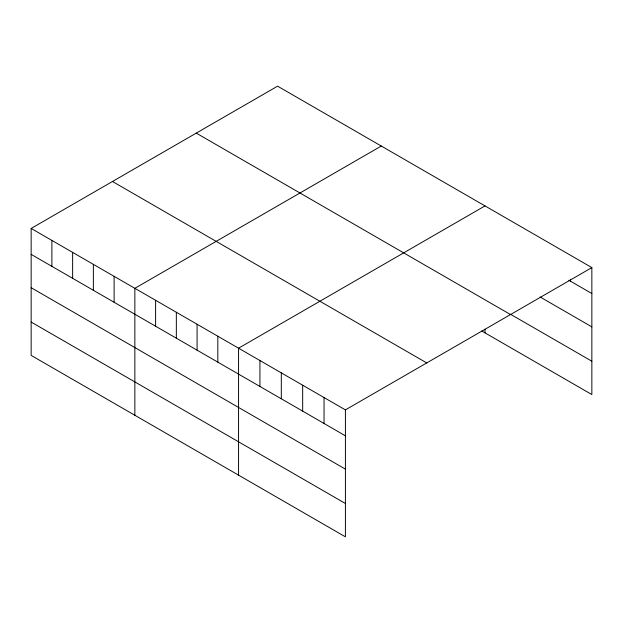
<?xml version="1.0" encoding="UTF-8"?>
<svg xmlns="http://www.w3.org/2000/svg" width="623" height="623" viewBox="0 0 623 623"><rect width="100%" height="100%" fill="white"/><g stroke="black" fill="none" stroke-linecap="round" stroke-linejoin="round"><path stroke-width="0.93" d="M31.15 228.446L345.415 409.887L345.415 536.831L31.15 355.398L31.15 228.446L277.585 86.169L591.85 267.602L591.85 394.554L481.68 330.953M381.292 146.039L134.856 288.317L134.856 415.268M484.998 205.917L238.562 348.195L238.562 475.147M345.415 409.887L591.85 267.602M568.838 280.241L591.85 293.526M540.071 296.969L591.85 326.865M510.478 314.241L591.85 361.215M196.261 133.12L510.525 314.56M112.475 181.495L426.739 362.929M31.15 254.371L345.415 435.804M31.15 287.709L345.415 469.142M31.15 322.052L345.415 503.493M570.481 279.268L570.481 281.191M484.998 329.162L484.998 332.869M324.046 397.544L324.046 423.469M302.677 385.209L302.677 411.133M281.308 372.873L281.308 398.79M259.931 360.53L259.931 386.455M217.824 336.218L217.824 362.142M197.078 324.248L197.078 350.165M176.34 312.271L176.34 338.196M155.602 300.294L155.602 326.218M114.118 276.347L114.118 302.272M93.372 264.37L93.372 290.295M72.634 252.393L72.634 278.317M51.888 240.423L51.888 266.34"/></g></svg>
